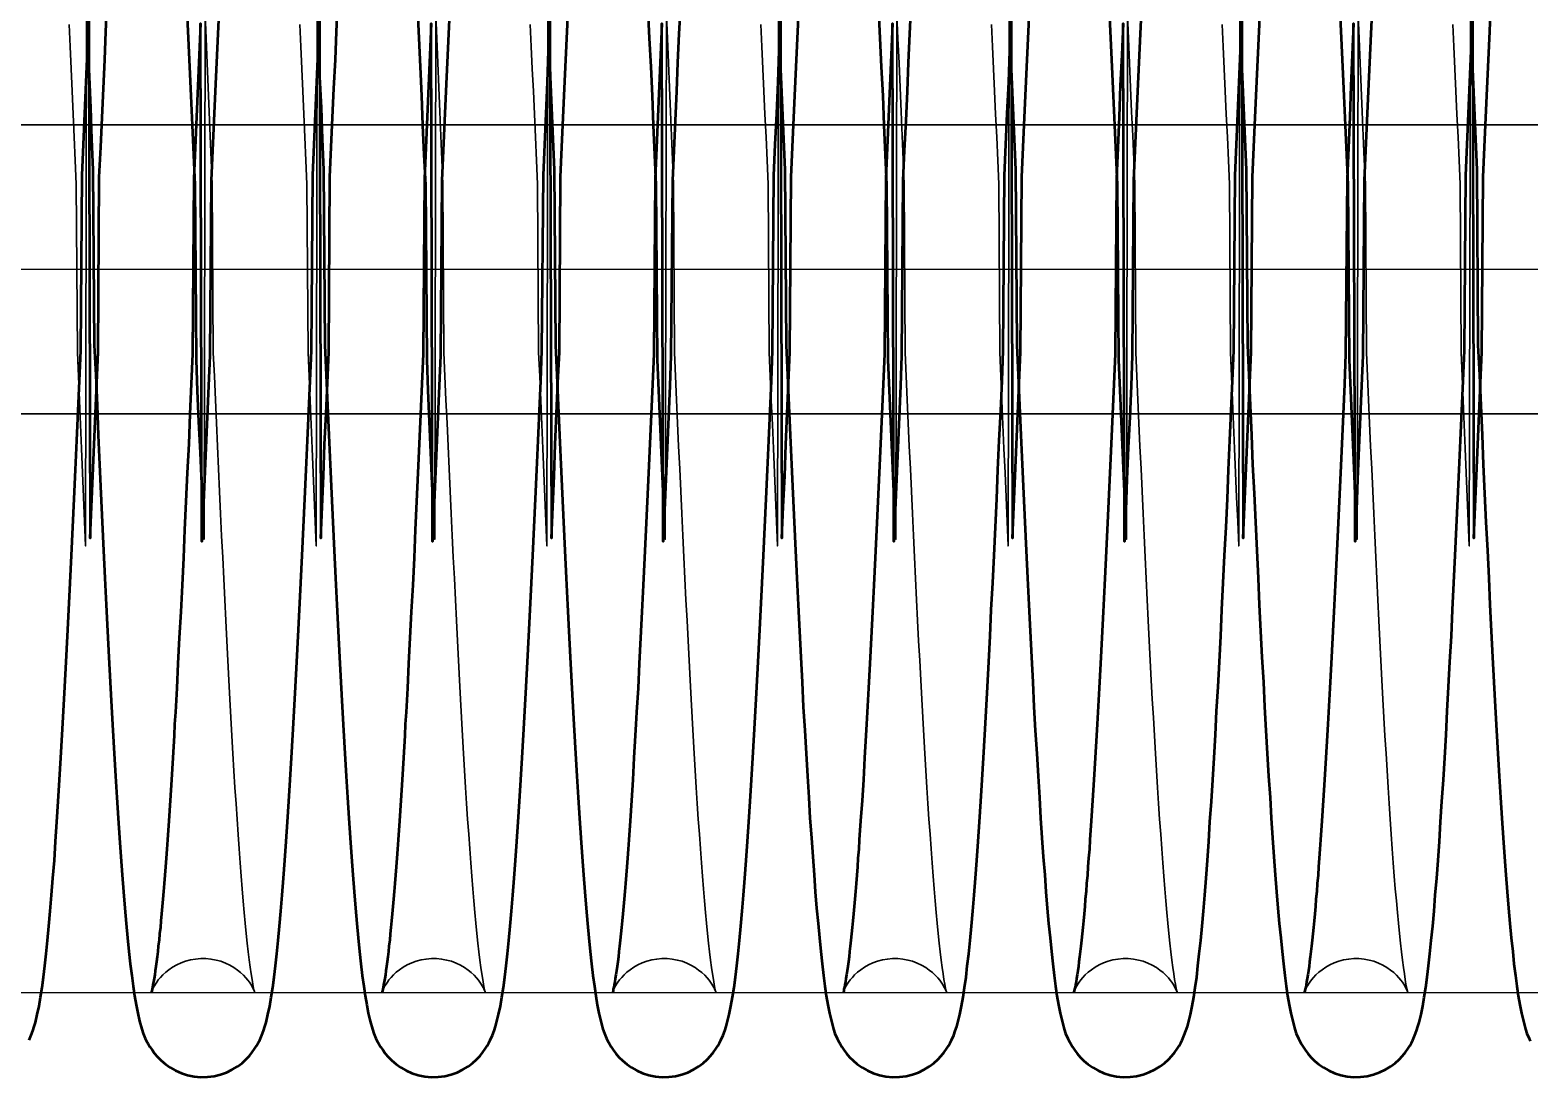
# Model space of a CAD drawing. Header units: millimetres. Extents: x 1448 to 104164, y -19509 to -89.
# Drawn here: x 56505.7 to 56609.3, y -3869 to -3796.6 of the extents above; entities that cross this region are included whole.
import ezdxf

# ---------------------------------------------------------------- set-up
doc = ezdxf.new("R2010")
doc.units = ezdxf.units.MM
doc.header["$LTSCALE"] = 60
doc.header["$MEASUREMENT"] = 0
doc.linetypes.add('CEN', pattern=[62, 60, -1, 0, -1])
doc.layers.get('0').update_dxf_attribs({"linetype": 'CONTINUOUS'})
doc.layers.add('cen', color=14, linetype='CONTINUOUS')
doc.layers.add('가려진 것(ISO)', color=7, linetype='CONTINUOUS', lineweight=35)
doc.layers.add('가시적인 것(ISO)', color=7, linetype='CONTINUOUS', lineweight=50)

# ---------------------------------------------------------------- blocks, each defined once
blk = doc.blocks.new('토션스프링 3')
at = {"layer": '가려진 것(ISO)', "flags": 128}
for points in [[(21462277.44, -50952889.18), (21462277.37, -50952890.7), (21462277.3, -50952892.23), (21462277.23, -50952893.79), (21462277.16, -50952895.37), (21462277.08, -50952896.96), (21462277.01, -50952898.58), (21462276.94, -50952900.21), (21462276.87, -50952911.85), (21462276.8, -50952913.5), (21462276.73, -50952915.16), (21462276.65, -50952916.83), (21462276.58, -50952918.5), (21462276.51, -50952920.18), (21462276.44, -50952921.86), (21462276.37, -50952923.54), (21462276.3, -50952925.23), (21462276.22, -50952888.93), (21462276.15, -50952890.62)], [(21462293.39, -50952889.18), (21462293.32, -50952890.7), (21462293.24, -50952892.23), (21462293.17, -50952893.79), (21462293.1, -50952895.37), (21462293.03, -50952896.96), (21462292.96, -50952898.58), (21462292.89, -50952900.21), (21462292.82, -50952911.85), (21462292.74, -50952913.5), (21462292.67, -50952915.16), (21462292.6, -50952916.83), (21462292.53, -50952918.5), (21462292.46, -50952920.18), (21462292.39, -50952921.86), (21462292.31, -50952923.54), (21462292.24, -50952925.23), (21462292.17, -50952888.93), (21462292.1, -50952890.62)], [(21462309.33, -50952889.18), (21462309.26, -50952890.7), (21462309.19, -50952892.23), (21462309.12, -50952893.79), (21462309.05, -50952895.37), (21462308.98, -50952896.96), (21462308.91, -50952898.58), (21462308.83, -50952900.21), (21462308.76, -50952911.85), (21462308.69, -50952913.5), (21462308.62, -50952915.16), (21462308.55, -50952916.83), (21462308.48, -50952918.5), (21462308.4, -50952920.18), (21462308.33, -50952921.86), (21462308.26, -50952923.54), (21462308.19, -50952925.23), (21462308.12, -50952888.93), (21462308.05, -50952890.62)], [(21462325.28, -50952889.18), (21462325.21, -50952890.7), (21462325.14, -50952892.23), (21462325.07, -50952893.79), (21462325, -50952895.37), (21462324.92, -50952896.96), (21462324.85, -50952898.58), (21462324.78, -50952900.21), (21462324.71, -50952911.85), (21462324.64, -50952913.5), (21462324.57, -50952915.16), (21462324.49, -50952916.83), (21462324.42, -50952918.5), (21462324.35, -50952920.18), (21462324.28, -50952921.86), (21462324.21, -50952923.54), (21462324.14, -50952925.23), (21462324.07, -50952888.93), (21462323.99, -50952890.62)], [(21462341.23, -50952889.18), (21462341.16, -50952890.7), (21462341.09, -50952892.23), (21462341.01, -50952893.79), (21462340.94, -50952895.37), (21462340.87, -50952896.96), (21462340.8, -50952898.58), (21462340.73, -50952900.21), (21462340.66, -50952911.85), (21462340.58, -50952913.5), (21462340.51, -50952915.16), (21462340.44, -50952916.83), (21462340.37, -50952918.5), (21462340.3, -50952920.18), (21462340.23, -50952921.86), (21462340.16, -50952923.54), (21462340.08, -50952925.23), (21462340.01, -50952888.93), (21462339.94, -50952890.62)], [(21462357.17, -50952889.18), (21462357.1, -50952890.7), (21462357.03, -50952892.23), (21462356.96, -50952893.79), (21462356.89, -50952895.37), (21462356.82, -50952896.96), (21462356.75, -50952898.58), (21462356.67, -50952900.21), (21462356.6, -50952911.85), (21462356.53, -50952913.5), (21462356.46, -50952915.16), (21462356.39, -50952916.83), (21462356.32, -50952918.5), (21462356.24, -50952920.18), (21462356.17, -50952921.86), (21462356.1, -50952923.54), (21462356.03, -50952925.23), (21462355.96, -50952888.93), (21462355.89, -50952890.62)], [(21462373.12, -50952889.18), (21462373.05, -50952890.7), (21462372.98, -50952892.23), (21462372.91, -50952893.79), (21462372.84, -50952895.37), (21462372.76, -50952896.96), (21462372.69, -50952898.58), (21462372.62, -50952900.21), (21462372.55, -50952911.85), (21462372.48, -50952913.5), (21462372.41, -50952915.16), (21462372.33, -50952916.83), (21462372.26, -50952918.5), (21462372.19, -50952920.18), (21462372.12, -50952921.86), (21462372.05, -50952923.54), (21462371.98, -50952925.23), (21462371.91, -50952888.93), (21462371.83, -50952890.62)], [(21462287.7, -50952956.08), (21462287.69, -50952956.06), (21462287.67, -50952956.01), (21462287.63, -50952955.9), (21462287.55, -50952955.74), (21462287.49, -50952955.64), (21462287.42, -50952955.52), (21462287.32, -50952955.38), (21462287.21, -50952955.23), (21462287.07, -50952955.06), (21462286.9, -50952954.89), (21462286.71, -50952954.71), (21462286.48, -50952954.53), (21462286.23, -50952954.36), (21462285.95, -50952954.2), (21462285.65, -50952954.06), (21462285.33, -50952953.94), (21462284.99, -50952953.85), (21462284.64, -50952953.79), (21462284.29, -50952953.76), (21462283.93, -50952953.76), (21462283.58, -50952953.79), (21462283.23, -50952953.86), (21462282.89, -50952953.95), (21462282.57, -50952954.07), (21462282.27, -50952954.21), (21462282, -50952954.37), (21462281.75, -50952954.55), (21462281.52, -50952954.73), (21462281.33, -50952954.91), (21462281.17, -50952955.08), (21462281.03, -50952955.25), (21462280.92, -50952955.4), (21462280.83, -50952955.53), (21462280.76, -50952955.65), (21462280.7, -50952955.75), (21462280.66, -50952955.84), (21462280.6, -50952955.97), (21462280.57, -50952956.04), (21462280.56, -50952956.08), (21462280.56, -50952956.08), (21462280.57, -50952956.04), (21462280.58, -50952955.99), (21462280.6, -50952955.9), (21462280.62, -50952955.8), (21462280.68, -50952955.54), (21462280.73, -50952955.21), (21462280.79, -50952954.82), (21462280.86, -50952954.37), (21462280.92, -50952953.86), (21462280.99, -50952953.3), (21462281.06, -50952952.69), (21462281.13, -50952952.03), (21462281.2, -50952951.32), (21462281.27, -50952950.57), (21462281.34, -50952949.77), (21462281.42, -50952948.93), (21462281.49, -50952948.05), (21462281.56, -50952947.13), (21462281.63, -50952946.17), (21462281.7, -50952945.16), (21462281.77, -50952944.12), (21462281.84, -50952943.03), (21462281.91, -50952941.92), (21462281.98, -50952940.76), (21462282.05, -50952939.57), (21462282.13, -50952938.35), (21462282.2, -50952937.1), (21462282.27, -50952935.82), (21462282.34, -50952934.51), (21462282.41, -50952933.16), (21462282.48, -50952931.78), (21462282.55, -50952930.38), (21462282.63, -50952928.95), (21462282.7, -50952927.49), (21462282.77, -50952926.01), (21462282.84, -50952924.51), (21462282.91, -50952922.99), (21462282.98, -50952921.45), (21462283.05, -50952919.89), (21462283.13, -50952918.32), (21462283.2, -50952916.73), (21462283.27, -50952915.12), (21462283.34, -50952913.49), (21462283.41, -50952911.85), (21462283.48, -50952900.2), (21462283.56, -50952898.54), (21462283.63, -50952896.87), (21462283.7, -50952895.2), (21462283.77, -50952893.52), (21462283.84, -50952891.84), (21462283.91, -50952890.15), (21462283.98, -50952888.47), (21462284.06, -50952924.78), (21462284.13, -50952923.09)], [(21462303.64, -50952956.08), (21462303.64, -50952956.06), (21462303.62, -50952956.01), (21462303.57, -50952955.9), (21462303.49, -50952955.74), (21462303.44, -50952955.64), (21462303.36, -50952955.52), (21462303.27, -50952955.38), (21462303.16, -50952955.23), (21462303.02, -50952955.06), (21462302.85, -50952954.89), (21462302.66, -50952954.71), (21462302.43, -50952954.53), (21462302.18, -50952954.36), (21462301.9, -50952954.2), (21462301.59, -50952954.06), (21462301.27, -50952953.94), (21462300.94, -50952953.85), (21462300.59, -50952953.79), (21462300.23, -50952953.76), (21462299.88, -50952953.76), (21462299.52, -50952953.79), (21462299.18, -50952953.86), (21462298.84, -50952953.95), (21462298.52, -50952954.07), (21462298.22, -50952954.21), (21462297.94, -50952954.37), (21462297.69, -50952954.55), (21462297.47, -50952954.73), (21462297.28, -50952954.91), (21462297.11, -50952955.08), (21462296.98, -50952955.25), (21462296.87, -50952955.4), (21462296.78, -50952955.53), (21462296.7, -50952955.65), (21462296.65, -50952955.75), (21462296.61, -50952955.84), (21462296.55, -50952955.97), (21462296.52, -50952956.04), (21462296.51, -50952956.08), (21462296.51, -50952956.08), (21462296.51, -50952956.04), (21462296.53, -50952955.99), (21462296.55, -50952955.9), (21462296.57, -50952955.8), (21462296.62, -50952955.54), (21462296.68, -50952955.21), (21462296.74, -50952954.82), (21462296.8, -50952954.37), (21462296.87, -50952953.86), (21462296.94, -50952953.3), (21462297.01, -50952952.69), (21462297.08, -50952952.03), (21462297.15, -50952951.32), (21462297.22, -50952950.57), (21462297.29, -50952949.77), (21462297.36, -50952948.93), (21462297.43, -50952948.05), (21462297.5, -50952947.13), (21462297.57, -50952946.17), (21462297.64, -50952945.16), (21462297.72, -50952944.12), (21462297.79, -50952943.03), (21462297.86, -50952941.92), (21462297.93, -50952940.76), (21462298, -50952939.57), (21462298.07, -50952938.35), (21462298.14, -50952937.1), (21462298.22, -50952935.82), (21462298.29, -50952934.51), (21462298.36, -50952933.16), (21462298.43, -50952931.78), (21462298.5, -50952930.38), (21462298.57, -50952928.95), (21462298.64, -50952927.49), (21462298.72, -50952926.01), (21462298.79, -50952924.51), (21462298.86, -50952922.99), (21462298.93, -50952921.45), (21462299, -50952919.89), (21462299.07, -50952918.32), (21462299.14, -50952916.73), (21462299.22, -50952915.12), (21462299.29, -50952913.49), (21462299.36, -50952911.85), (21462299.43, -50952900.2), (21462299.5, -50952898.54), (21462299.57, -50952896.87), (21462299.65, -50952895.2), (21462299.72, -50952893.52), (21462299.79, -50952891.84), (21462299.86, -50952890.15), (21462299.93, -50952888.47), (21462300, -50952924.78), (21462300.07, -50952923.09)], [(21462319.59, -50952956.08), (21462319.58, -50952956.06), (21462319.56, -50952956.01), (21462319.52, -50952955.9), (21462319.44, -50952955.74), (21462319.38, -50952955.64), (21462319.31, -50952955.52), (21462319.22, -50952955.38), (21462319.1, -50952955.23), (21462318.96, -50952955.06), (21462318.8, -50952954.89), (21462318.6, -50952954.71), (21462318.38, -50952954.53), (21462318.12, -50952954.36), (21462317.84, -50952954.2), (21462317.54, -50952954.06), (21462317.22, -50952953.94), (21462316.88, -50952953.85), (21462316.54, -50952953.79), (21462316.18, -50952953.76), (21462315.82, -50952953.76), (21462315.47, -50952953.79), (21462315.12, -50952953.86), (21462314.79, -50952953.95), (21462314.47, -50952954.07), (21462314.17, -50952954.21), (21462313.89, -50952954.37), (21462313.64, -50952954.55), (21462313.42, -50952954.73), (21462313.23, -50952954.91), (21462313.06, -50952955.08), (21462312.92, -50952955.25), (21462312.81, -50952955.4), (21462312.72, -50952955.53), (21462312.65, -50952955.65), (21462312.6, -50952955.75), (21462312.55, -50952955.84), (21462312.49, -50952955.97), (21462312.46, -50952956.04), (21462312.45, -50952956.08), (21462312.45, -50952956.08), (21462312.46, -50952956.04), (21462312.48, -50952955.99), (21462312.49, -50952955.9), (21462312.52, -50952955.8), (21462312.57, -50952955.54), (21462312.63, -50952955.21), (21462312.69, -50952954.82), (21462312.75, -50952954.37), (21462312.82, -50952953.86), (21462312.88, -50952953.3), (21462312.95, -50952952.69), (21462313.02, -50952952.03), (21462313.1, -50952951.32), (21462313.17, -50952950.57), (21462313.24, -50952949.77), (21462313.31, -50952948.93), (21462313.38, -50952948.05), (21462313.45, -50952947.13), (21462313.52, -50952946.17), (21462313.59, -50952945.16), (21462313.66, -50952944.12), (21462313.73, -50952943.03), (21462313.81, -50952941.92), (21462313.88, -50952940.76), (21462313.95, -50952939.57), (21462314.02, -50952938.35), (21462314.09, -50952937.1), (21462314.16, -50952935.82), (21462314.23, -50952934.51), (21462314.3, -50952933.16), (21462314.38, -50952931.78), (21462314.45, -50952930.38), (21462314.52, -50952928.95), (21462314.59, -50952927.49), (21462314.66, -50952926.01), (21462314.73, -50952924.51), (21462314.81, -50952922.99), (21462314.88, -50952921.45), (21462314.95, -50952919.89), (21462315.02, -50952918.32), (21462315.09, -50952916.73), (21462315.16, -50952915.12), (21462315.23, -50952913.49), (21462315.31, -50952911.85), (21462315.38, -50952900.2), (21462315.45, -50952898.54), (21462315.52, -50952896.87), (21462315.59, -50952895.2), (21462315.66, -50952893.52), (21462315.73, -50952891.84), (21462315.81, -50952890.15), (21462315.88, -50952888.47), (21462315.95, -50952924.78), (21462316.02, -50952923.09)], [(21462335.54, -50952956.08), (21462335.53, -50952956.06), (21462335.51, -50952956.01), (21462335.47, -50952955.9), (21462335.39, -50952955.74), (21462335.33, -50952955.64), (21462335.26, -50952955.52), (21462335.17, -50952955.38), (21462335.05, -50952955.23), (21462334.91, -50952955.06), (21462334.74, -50952954.89), (21462334.55, -50952954.71), (21462334.32, -50952954.53), (21462334.07, -50952954.36), (21462333.79, -50952954.2), (21462333.49, -50952954.06), (21462333.17, -50952953.94), (21462332.83, -50952953.85), (21462332.48, -50952953.79), (21462332.13, -50952953.76), (21462331.77, -50952953.76), (21462331.42, -50952953.79), (21462331.07, -50952953.86), (21462330.73, -50952953.95), (21462330.41, -50952954.07), (21462330.12, -50952954.21), (21462329.84, -50952954.37), (21462329.59, -50952954.55), (21462329.36, -50952954.73), (21462329.17, -50952954.91), (21462329.01, -50952955.08), (21462328.87, -50952955.25), (21462328.76, -50952955.4), (21462328.67, -50952955.53), (21462328.6, -50952955.65), (21462328.54, -50952955.75), (21462328.5, -50952955.84), (21462328.44, -50952955.97), (21462328.41, -50952956.04), (21462328.4, -50952956.08), (21462328.4, -50952956.08), (21462328.41, -50952956.04), (21462328.42, -50952955.99), (21462328.44, -50952955.9), (21462328.47, -50952955.8), (21462328.52, -50952955.54), (21462328.57, -50952955.21), (21462328.63, -50952954.82), (21462328.7, -50952954.37), (21462328.76, -50952953.86), (21462328.83, -50952953.3), (21462328.9, -50952952.69), (21462328.97, -50952952.03), (21462329.04, -50952951.32), (21462329.11, -50952950.57), (21462329.18, -50952949.77), (21462329.26, -50952948.93), (21462329.33, -50952948.05), (21462329.4, -50952947.13), (21462329.47, -50952946.17), (21462329.54, -50952945.16), (21462329.61, -50952944.12), (21462329.68, -50952943.04), (21462329.75, -50952941.92), (21462329.82, -50952940.76), (21462329.9, -50952939.57), (21462329.97, -50952938.35), (21462330.04, -50952937.1), (21462330.11, -50952935.82), (21462330.18, -50952934.51), (21462330.25, -50952933.16), (21462330.32, -50952931.78), (21462330.39, -50952930.38), (21462330.47, -50952928.95), (21462330.54, -50952927.49), (21462330.61, -50952926.01), (21462330.68, -50952924.51), (21462330.75, -50952922.99), (21462330.82, -50952921.45), (21462330.9, -50952919.89), (21462330.97, -50952918.32), (21462331.04, -50952916.73), (21462331.11, -50952915.12), (21462331.18, -50952913.49), (21462331.25, -50952911.85), (21462331.32, -50952900.2), (21462331.4, -50952898.54), (21462331.47, -50952896.87), (21462331.54, -50952895.2), (21462331.61, -50952893.52), (21462331.68, -50952891.83), (21462331.75, -50952890.15), (21462331.82, -50952888.47), (21462331.9, -50952924.78), (21462331.97, -50952923.09)], [(21462351.48, -50952956.08), (21462351.48, -50952956.06), (21462351.46, -50952956.01), (21462351.41, -50952955.9), (21462351.33, -50952955.74), (21462351.28, -50952955.64), (21462351.2, -50952955.52), (21462351.11, -50952955.38), (21462351, -50952955.23), (21462350.86, -50952955.06), (21462350.69, -50952954.89), (21462350.5, -50952954.71), (21462350.27, -50952954.53), (21462350.02, -50952954.36), (21462349.74, -50952954.2), (21462349.43, -50952954.06), (21462349.11, -50952953.94), (21462348.78, -50952953.85), (21462348.43, -50952953.79), (21462348.07, -50952953.76), (21462347.72, -50952953.76), (21462347.36, -50952953.79), (21462347.02, -50952953.86), (21462346.68, -50952953.95), (21462346.36, -50952954.07), (21462346.06, -50952954.21), (21462345.78, -50952954.37), (21462345.53, -50952954.55), (21462345.31, -50952954.73), (21462345.12, -50952954.91), (21462344.95, -50952955.08), (21462344.82, -50952955.25), (21462344.71, -50952955.4), (21462344.62, -50952955.53), (21462344.55, -50952955.65), (21462344.49, -50952955.75), (21462344.45, -50952955.84), (21462344.39, -50952955.97), (21462344.36, -50952956.04), (21462344.35, -50952956.08), (21462344.35, -50952956.08), (21462344.35, -50952956.04), (21462344.37, -50952955.99), (21462344.39, -50952955.9), (21462344.41, -50952955.8), (21462344.46, -50952955.54), (21462344.52, -50952955.21), (21462344.58, -50952954.82), (21462344.65, -50952954.37), (21462344.71, -50952953.86), (21462344.78, -50952953.3), (21462344.85, -50952952.69), (21462344.92, -50952952.03), (21462344.99, -50952951.32), (21462345.06, -50952950.57), (21462345.13, -50952949.77), (21462345.2, -50952948.93), (21462345.27, -50952948.05), (21462345.34, -50952947.13), (21462345.41, -50952946.17), (21462345.49, -50952945.16), (21462345.56, -50952944.12), (21462345.63, -50952943.04), (21462345.7, -50952941.92), (21462345.77, -50952940.76), (21462345.84, -50952939.57), (21462345.91, -50952938.35), (21462345.98, -50952937.1), (21462346.06, -50952935.82), (21462346.13, -50952934.51), (21462346.2, -50952933.16), (21462346.27, -50952931.79), (21462346.34, -50952930.38), (21462346.41, -50952928.95), (21462346.48, -50952927.49), (21462346.56, -50952926.01), (21462346.63, -50952924.51), (21462346.7, -50952922.99), (21462346.77, -50952921.45), (21462346.84, -50952919.89), (21462346.91, -50952918.32), (21462346.98, -50952916.73), (21462347.06, -50952915.12), (21462347.13, -50952913.49), (21462347.2, -50952911.85), (21462347.27, -50952900.2), (21462347.34, -50952898.54), (21462347.41, -50952896.87), (21462347.49, -50952895.2), (21462347.56, -50952893.52), (21462347.63, -50952891.83), (21462347.7, -50952890.15), (21462347.77, -50952888.47), (21462347.84, -50952924.78), (21462347.91, -50952923.09)], [(21462367.43, -50952956.08), (21462367.42, -50952956.06), (21462367.4, -50952956.01), (21462367.36, -50952955.9), (21462367.28, -50952955.74), (21462367.22, -50952955.64), (21462367.15, -50952955.52), (21462367.06, -50952955.38), (21462366.95, -50952955.23), (21462366.81, -50952955.06), (21462366.64, -50952954.89), (21462366.44, -50952954.71), (21462366.22, -50952954.53), (21462365.96, -50952954.36), (21462365.68, -50952954.2), (21462365.38, -50952954.06), (21462365.06, -50952953.94), (21462364.72, -50952953.85), (21462364.37, -50952953.79), (21462364.02, -50952953.76), (21462363.66, -50952953.76), (21462363.31, -50952953.79), (21462362.96, -50952953.86), (21462362.63, -50952953.95), (21462362.31, -50952954.07), (21462362.01, -50952954.21), (21462361.73, -50952954.37), (21462361.48, -50952954.55), (21462361.26, -50952954.73), (21462361.06, -50952954.91), (21462360.9, -50952955.08), (21462360.76, -50952955.25), (21462360.65, -50952955.4), (21462360.56, -50952955.53), (21462360.49, -50952955.65), (21462360.43, -50952955.75), (21462360.39, -50952955.84), (21462360.33, -50952955.97), (21462360.3, -50952956.04), (21462360.29, -50952956.08), (21462360.29, -50952956.07), (21462360.3, -50952956.04), (21462360.32, -50952955.98), (21462360.34, -50952955.9), (21462360.36, -50952955.8), (21462360.41, -50952955.54), (21462360.47, -50952955.21), (21462360.53, -50952954.81), (21462360.6, -50952954.36), (21462360.66, -50952953.85), (21462360.73, -50952953.3), (21462360.8, -50952952.69), (21462360.87, -50952952.03), (21462360.94, -50952951.32), (21462361.01, -50952950.57), (21462361.08, -50952949.78), (21462361.15, -50952948.93), (21462361.22, -50952948.05), (21462361.29, -50952947.13), (21462361.36, -50952946.17), (21462361.43, -50952945.17), (21462361.5, -50952944.13), (21462361.57, -50952943.05), (21462361.65, -50952941.93), (21462361.72, -50952940.77), (21462361.79, -50952939.58), (21462361.86, -50952938.36), (21462361.93, -50952937.1), (21462362, -50952935.82), (21462362.07, -50952934.5), (21462362.15, -50952933.16), (21462362.22, -50952931.79), (21462362.29, -50952930.39), (21462362.36, -50952928.96), (21462362.43, -50952927.51), (21462362.5, -50952926.03), (21462362.57, -50952924.52), (21462362.65, -50952923), (21462362.72, -50952921.46), (21462362.79, -50952919.89), (21462362.86, -50952918.32), (21462362.93, -50952916.72), (21462363, -50952915.12), (21462363.07, -50952913.5), (21462363.15, -50952911.87), (21462363.22, -50952900.22), (21462363.29, -50952898.56), (21462363.36, -50952896.89), (21462363.43, -50952895.21), (21462363.5, -50952893.53), (21462363.58, -50952891.84), (21462363.65, -50952890.15), (21462363.72, -50952888.46), (21462363.79, -50952924.77), (21462363.86, -50952923.09)]]:
    blk.add_lwpolyline(points, dxfattribs=at)
at = {"layer": '가시적인 것(ISO)', "flags": 128}
for points in [[(21462283.01, -50952887.87), (21462283.1, -50952889.81), (21462283.2, -50952891.79), (21462283.29, -50952893.79), (21462283.38, -50952895.83), (21462283.47, -50952897.88), (21462283.56, -50952899.96), (21462283.65, -50952912.05), (21462283.75, -50952914.16), (21462283.84, -50952916.29), (21462283.93, -50952918.44), (21462284.02, -50952920.6), (21462284.11, -50952922.76), (21462284.2, -50952924.93), (21462284.3, -50952889.1), (21462284.39, -50952891.26), (21462284.48, -50952893.41), (21462284.57, -50952895.55), (21462284.66, -50952897.69), (21462284.75, -50952899.82), (21462284.85, -50952911.94), (21462284.94, -50952914.04), (21462285.03, -50952916.11), (21462285.12, -50952918.16), (21462285.21, -50952920.18), (21462285.3, -50952922.16), (21462285.39, -50952924.12), (21462285.49, -50952926.04), (21462285.58, -50952927.93), (21462285.67, -50952929.78), (21462285.76, -50952931.59), (21462285.85, -50952933.35), (21462285.94, -50952935.07), (21462286.04, -50952936.73), (21462286.08, -50952937.54), (21462286.13, -50952938.34), (21462286.22, -50952939.89), (21462286.31, -50952941.39), (21462286.4, -50952942.84), (21462286.49, -50952944.23), (21462286.58, -50952945.55), (21462286.63, -50952946.19), (21462286.67, -50952946.81), (21462286.72, -50952947.42), (21462286.76, -50952948), (21462286.81, -50952948.57), (21462286.85, -50952949.12), (21462286.9, -50952949.66), (21462286.94, -50952950.17), (21462286.99, -50952950.67), (21462287.03, -50952951.15), (21462287.08, -50952951.62), (21462287.12, -50952952.06), (21462287.17, -50952952.49), (21462287.21, -50952952.89), (21462287.26, -50952953.27), (21462287.3, -50952953.64), (21462287.34, -50952953.98), (21462287.38, -50952954.3), (21462287.42, -50952954.6), (21462287.47, -50952954.88), (21462287.51, -50952955.13), (21462287.55, -50952955.36), (21462287.58, -50952955.56), (21462287.61, -50952955.73), (21462287.64, -50952955.88), (21462287.67, -50952955.98), (21462287.69, -50952956.05), (21462287.7, -50952956.08)], [(21462284.13, -50952923.09), (21462284.22, -50952920.93), (21462284.31, -50952918.77), (21462284.4, -50952916.62), (21462284.49, -50952914.48), (21462284.59, -50952912.36), (21462284.68, -50952900.26), (21462284.77, -50952898.19), (21462284.86, -50952896.13), (21462284.95, -50952894.1), (21462285.04, -50952892.09), (21462285.13, -50952890.11), (21462285.23, -50952888.16)], [(21462298.96, -50952887.87), (21462299.05, -50952889.81), (21462299.14, -50952891.79), (21462299.24, -50952893.79), (21462299.33, -50952895.83), (21462299.42, -50952897.88), (21462299.51, -50952899.96), (21462299.6, -50952912.05), (21462299.69, -50952914.16), (21462299.78, -50952916.29), (21462299.88, -50952918.44), (21462299.97, -50952920.6), (21462300.06, -50952922.76), (21462300.15, -50952924.93), (21462300.24, -50952889.1), (21462300.33, -50952891.26), (21462300.43, -50952893.41), (21462300.52, -50952895.55), (21462300.61, -50952897.69), (21462300.7, -50952899.82), (21462300.79, -50952911.94), (21462300.88, -50952914.04), (21462300.98, -50952916.11), (21462301.07, -50952918.16), (21462301.16, -50952920.18), (21462301.25, -50952922.16), (21462301.34, -50952924.12), (21462301.43, -50952926.04), (21462301.52, -50952927.93), (21462301.62, -50952929.78), (21462301.71, -50952931.59), (21462301.8, -50952933.35), (21462301.89, -50952935.07), (21462301.98, -50952936.73), (21462302.03, -50952937.54), (21462302.07, -50952938.34), (21462302.16, -50952939.89), (21462302.26, -50952941.39), (21462302.35, -50952942.84), (21462302.44, -50952944.23), (21462302.53, -50952945.55), (21462302.57, -50952946.19), (21462302.62, -50952946.81), (21462302.67, -50952947.42), (21462302.71, -50952948), (21462302.76, -50952948.57), (21462302.8, -50952949.12), (21462302.85, -50952949.66), (21462302.89, -50952950.17), (21462302.94, -50952950.67), (21462302.98, -50952951.15), (21462303.03, -50952951.62), (21462303.07, -50952952.06), (21462303.11, -50952952.49), (21462303.16, -50952952.89), (21462303.2, -50952953.27), (21462303.25, -50952953.64), (21462303.29, -50952953.98), (21462303.33, -50952954.3), (21462303.37, -50952954.6), (21462303.41, -50952954.88), (21462303.45, -50952955.13), (21462303.49, -50952955.36), (21462303.53, -50952955.56), (21462303.56, -50952955.73), (21462303.59, -50952955.88), (21462303.62, -50952955.98), (21462303.64, -50952956.05), (21462303.64, -50952956.08)], [(21462300.07, -50952923.09), (21462300.17, -50952920.93), (21462300.26, -50952918.77), (21462300.35, -50952916.62), (21462300.44, -50952914.48), (21462300.53, -50952912.36), (21462300.62, -50952900.26), (21462300.71, -50952898.19), (21462300.81, -50952896.13), (21462300.9, -50952894.1), (21462300.99, -50952892.09), (21462301.08, -50952890.11), (21462301.17, -50952888.16)], [(21462314.91, -50952887.87), (21462315, -50952889.81), (21462315.09, -50952891.79), (21462315.18, -50952893.79), (21462315.27, -50952895.83), (21462315.37, -50952897.88), (21462315.46, -50952899.96), (21462315.55, -50952912.05), (21462315.64, -50952914.16), (21462315.73, -50952916.29), (21462315.82, -50952918.44), (21462315.91, -50952920.6), (21462316.01, -50952922.76), (21462316.1, -50952924.93), (21462316.19, -50952889.1), (21462316.28, -50952891.26), (21462316.37, -50952893.41), (21462316.46, -50952895.55), (21462316.56, -50952897.69), (21462316.65, -50952899.82), (21462316.74, -50952911.94), (21462316.83, -50952914.04), (21462316.92, -50952916.11), (21462317.01, -50952918.16), (21462317.11, -50952920.18), (21462317.2, -50952922.16), (21462317.29, -50952924.12), (21462317.38, -50952926.04), (21462317.47, -50952927.93), (21462317.56, -50952929.78), (21462317.65, -50952931.59), (21462317.75, -50952933.35), (21462317.84, -50952935.07), (21462317.93, -50952936.73), (21462317.97, -50952937.54), (21462318.02, -50952938.34), (21462318.11, -50952939.89), (21462318.2, -50952941.39), (21462318.29, -50952942.84), (21462318.39, -50952944.23), (21462318.48, -50952945.55), (21462318.52, -50952946.19), (21462318.57, -50952946.81), (21462318.61, -50952947.42), (21462318.66, -50952948), (21462318.7, -50952948.57), (21462318.75, -50952949.12), (21462318.79, -50952949.66), (21462318.84, -50952950.17), (21462318.88, -50952950.67), (21462318.93, -50952951.15), (21462318.97, -50952951.62), (21462319.02, -50952952.06), (21462319.06, -50952952.49), (21462319.11, -50952952.89), (21462319.15, -50952953.27), (21462319.19, -50952953.64), (21462319.23, -50952953.98), (21462319.28, -50952954.3), (21462319.32, -50952954.6), (21462319.36, -50952954.88), (21462319.4, -50952955.13), (21462319.44, -50952955.36), (21462319.48, -50952955.56), (21462319.51, -50952955.73), (21462319.54, -50952955.88), (21462319.56, -50952955.98), (21462319.58, -50952956.05), (21462319.59, -50952956.08)], [(21462316.02, -50952923.09), (21462316.11, -50952920.93), (21462316.2, -50952918.77), (21462316.3, -50952916.62), (21462316.39, -50952914.48), (21462316.48, -50952912.36), (21462316.57, -50952900.26), (21462316.66, -50952898.19), (21462316.75, -50952896.13), (21462316.84, -50952894.1), (21462316.94, -50952892.09), (21462317.03, -50952890.11), (21462317.12, -50952888.16)], [(21462330.85, -50952887.87), (21462330.95, -50952889.81), (21462331.04, -50952891.79), (21462331.13, -50952893.79), (21462331.22, -50952895.83), (21462331.31, -50952897.88), (21462331.4, -50952899.96), (21462331.5, -50952912.05), (21462331.59, -50952914.16), (21462331.68, -50952916.29), (21462331.77, -50952918.44), (21462331.86, -50952920.6), (21462331.95, -50952922.76), (21462332.05, -50952924.93), (21462332.14, -50952889.1), (21462332.23, -50952891.26), (21462332.32, -50952893.41), (21462332.41, -50952895.55), (21462332.5, -50952897.69), (21462332.59, -50952899.82), (21462332.69, -50952911.94), (21462332.78, -50952914.04), (21462332.87, -50952916.11), (21462332.96, -50952918.16), (21462333.05, -50952920.18), (21462333.14, -50952922.16), (21462333.23, -50952924.12), (21462333.33, -50952926.04), (21462333.42, -50952927.93), (21462333.51, -50952929.78), (21462333.6, -50952931.59), (21462333.69, -50952933.35), (21462333.78, -50952935.07), (21462333.88, -50952936.73), (21462333.92, -50952937.54), (21462333.97, -50952938.34), (21462334.06, -50952939.89), (21462334.15, -50952941.39), (21462334.24, -50952942.84), (21462334.33, -50952944.23), (21462334.42, -50952945.55), (21462334.47, -50952946.19), (21462334.51, -50952946.81), (21462334.56, -50952947.42), (21462334.6, -50952948), (21462334.65, -50952948.57), (21462334.69, -50952949.12), (21462334.74, -50952949.66), (21462334.78, -50952950.17), (21462334.83, -50952950.67), (21462334.87, -50952951.15), (21462334.92, -50952951.62), (21462334.96, -50952952.06), (21462335.01, -50952952.49), (21462335.05, -50952952.89), (21462335.1, -50952953.27), (21462335.14, -50952953.64), (21462335.18, -50952953.98), (21462335.22, -50952954.3), (21462335.27, -50952954.6), (21462335.31, -50952954.88), (21462335.35, -50952955.13), (21462335.39, -50952955.36), (21462335.42, -50952955.56), (21462335.46, -50952955.73), (21462335.49, -50952955.88), (21462335.51, -50952955.98), (21462335.53, -50952956.05), (21462335.54, -50952956.08)], [(21462331.97, -50952923.09), (21462332.06, -50952920.93), (21462332.15, -50952918.77), (21462332.24, -50952916.62), (21462332.33, -50952914.48), (21462332.43, -50952912.36), (21462332.52, -50952900.26), (21462332.61, -50952898.19), (21462332.7, -50952896.13), (21462332.79, -50952894.1), (21462332.88, -50952892.09), (21462332.98, -50952890.11), (21462333.07, -50952888.16)], [(21462346.8, -50952887.87), (21462346.89, -50952889.81), (21462346.98, -50952891.79), (21462347.08, -50952893.79), (21462347.17, -50952895.83), (21462347.26, -50952897.88), (21462347.35, -50952899.96), (21462347.44, -50952912.05), (21462347.53, -50952914.16), (21462347.62, -50952916.29), (21462347.72, -50952918.44), (21462347.81, -50952920.6), (21462347.9, -50952922.76), (21462347.99, -50952924.93), (21462348.08, -50952889.1), (21462348.17, -50952891.26), (21462348.27, -50952893.41), (21462348.36, -50952895.55), (21462348.45, -50952897.69), (21462348.54, -50952899.82), (21462348.63, -50952911.94), (21462348.72, -50952914.03), (21462348.82, -50952916.11), (21462348.91, -50952918.16), (21462349, -50952920.18), (21462349.09, -50952922.16), (21462349.18, -50952924.12), (21462349.27, -50952926.04), (21462349.36, -50952927.93), (21462349.46, -50952929.78), (21462349.55, -50952931.59), (21462349.64, -50952933.35), (21462349.73, -50952935.07), (21462349.82, -50952936.73), (21462349.87, -50952937.54), (21462349.91, -50952938.34), (21462350, -50952939.89), (21462350.1, -50952941.39), (21462350.19, -50952942.84), (21462350.28, -50952944.23), (21462350.37, -50952945.55), (21462350.42, -50952946.19), (21462350.46, -50952946.81), (21462350.51, -50952947.42), (21462350.55, -50952948), (21462350.6, -50952948.57), (21462350.64, -50952949.12), (21462350.69, -50952949.66), (21462350.73, -50952950.17), (21462350.78, -50952950.67), (21462350.82, -50952951.15), (21462350.87, -50952951.62), (21462350.91, -50952952.06), (21462350.95, -50952952.49), (21462351, -50952952.89), (21462351.04, -50952953.27), (21462351.09, -50952953.64), (21462351.13, -50952953.98), (21462351.17, -50952954.3), (21462351.21, -50952954.6), (21462351.25, -50952954.88), (21462351.29, -50952955.13), (21462351.33, -50952955.36), (21462351.37, -50952955.56), (21462351.4, -50952955.73), (21462351.43, -50952955.88), (21462351.46, -50952955.98), (21462351.48, -50952956.05), (21462351.48, -50952956.08)], [(21462347.91, -50952923.09), (21462348.01, -50952920.93), (21462348.1, -50952918.77), (21462348.19, -50952916.62), (21462348.28, -50952914.48), (21462348.37, -50952912.36), (21462348.46, -50952900.26), (21462348.56, -50952898.18), (21462348.65, -50952896.13), (21462348.74, -50952894.1), (21462348.83, -50952892.09), (21462348.92, -50952890.11), (21462349.01, -50952888.16)], [(21462362.75, -50952887.87), (21462362.84, -50952889.81), (21462362.93, -50952891.79), (21462363.02, -50952893.79), (21462363.11, -50952895.83), (21462363.21, -50952897.88), (21462363.3, -50952899.96), (21462363.39, -50952912.05), (21462363.48, -50952914.16), (21462363.57, -50952916.29), (21462363.66, -50952918.44), (21462363.76, -50952920.6), (21462363.85, -50952922.76), (21462363.94, -50952924.93), (21462364.03, -50952889.1), (21462364.12, -50952891.26), (21462364.21, -50952893.41), (21462364.3, -50952895.55), (21462364.4, -50952897.69), (21462364.49, -50952899.82), (21462364.58, -50952911.94), (21462364.67, -50952914.03), (21462364.76, -50952916.11), (21462364.85, -50952918.16), (21462364.95, -50952920.18), (21462365.04, -50952922.16), (21462365.13, -50952924.12), (21462365.22, -50952926.04), (21462365.31, -50952927.93), (21462365.4, -50952929.78), (21462365.5, -50952931.59), (21462365.59, -50952933.35), (21462365.68, -50952935.07), (21462365.77, -50952936.73), (21462365.82, -50952937.54), (21462365.86, -50952938.34), (21462365.95, -50952939.89), (21462366.04, -50952941.39), (21462366.13, -50952942.84), (21462366.23, -50952944.23), (21462366.32, -50952945.55), (21462366.36, -50952946.19), (21462366.41, -50952946.81), (21462366.45, -50952947.42), (21462366.5, -50952948), (21462366.54, -50952948.57), (21462366.59, -50952949.12), (21462366.63, -50952949.66), (21462366.68, -50952950.17), (21462366.72, -50952950.67), (21462366.77, -50952951.15), (21462366.81, -50952951.62), (21462366.86, -50952952.06), (21462366.9, -50952952.49), (21462366.95, -50952952.89), (21462366.99, -50952953.27), (21462367.03, -50952953.64), (21462367.08, -50952953.98), (21462367.12, -50952954.3), (21462367.16, -50952954.6), (21462367.2, -50952954.88), (21462367.24, -50952955.13), (21462367.28, -50952955.36), (21462367.32, -50952955.56), (21462367.35, -50952955.73), (21462367.38, -50952955.88), (21462367.4, -50952955.98), (21462367.42, -50952956.05), (21462367.43, -50952956.08)], [(21462363.86, -50952923.09), (21462363.95, -50952920.94), (21462364.04, -50952918.78), (21462364.14, -50952916.63), (21462364.23, -50952914.5), (21462364.32, -50952912.37), (21462364.41, -50952900.27), (21462364.5, -50952898.18), (21462364.59, -50952896.13), (21462364.69, -50952894.1), (21462364.78, -50952892.1), (21462364.87, -50952890.12), (21462364.96, -50952888.18)], [(21462276.15, -50952890.62), (21462276.06, -50952892.78), (21462275.97, -50952894.94), (21462275.88, -50952897.09), (21462275.79, -50952899.22), (21462275.7, -50952911.34), (21462275.6, -50952913.43), (21462275.51, -50952915.51), (21462275.42, -50952917.57), (21462275.33, -50952919.6), (21462275.24, -50952921.61), (21462275.15, -50952923.59), (21462275.05, -50952925.54), (21462274.96, -50952927.45), (21462274.87, -50952929.31), (21462274.78, -50952931.13), (21462274.69, -50952932.91), (21462274.6, -50952934.65), (21462274.5, -50952936.35), (21462274.41, -50952938), (21462274.32, -50952939.59), (21462274.23, -50952941.14), (21462274.14, -50952942.62), (21462274.05, -50952944.05), (21462273.95, -50952945.42), (21462273.86, -50952946.72), (21462273.77, -50952947.97), (21462273.68, -50952949.15), (21462273.58, -50952950.28), (21462273.49, -50952951.34), (21462273.4, -50952952.33), (21462273.3, -50952953.26), (21462273.21, -50952954.13), (21462273.11, -50952954.93), (21462273.01, -50952955.66), (21462272.92, -50952956.33), (21462272.81, -50952956.95), (21462272.69, -50952957.54), (21462272.56, -50952958.09), (21462272.42, -50952958.65), (21462272.32, -50952958.95), (21462272.17, -50952959.28), (21462272.08, -50952959.46)], [(21462292.1, -50952890.62), (21462292.01, -50952892.78), (21462291.92, -50952894.94), (21462291.82, -50952897.09), (21462291.73, -50952899.22), (21462291.64, -50952911.34), (21462291.55, -50952913.43), (21462291.46, -50952915.51), (21462291.37, -50952917.57), (21462291.28, -50952919.6), (21462291.18, -50952921.61), (21462291.09, -50952923.59), (21462291, -50952925.54), (21462290.91, -50952927.45), (21462290.82, -50952929.31), (21462290.73, -50952931.13), (21462290.64, -50952932.91), (21462290.54, -50952934.65), (21462290.45, -50952936.35), (21462290.36, -50952938), (21462290.27, -50952939.59), (21462290.18, -50952941.14), (21462290.08, -50952942.62), (21462289.99, -50952944.05), (21462289.9, -50952945.42), (21462289.81, -50952946.72), (21462289.72, -50952947.97), (21462289.62, -50952949.15), (21462289.53, -50952950.28), (21462289.44, -50952951.34), (21462289.34, -50952952.33), (21462289.25, -50952953.26), (21462289.15, -50952954.13), (21462289.06, -50952954.93), (21462288.96, -50952955.66), (21462288.86, -50952956.33), (21462288.76, -50952956.95), (21462288.64, -50952957.54), (21462288.51, -50952958.09), (21462288.37, -50952958.65), (21462288.26, -50952958.95), (21462288.12, -50952959.28), (21462288.02, -50952959.46), (21462287.92, -50952959.66), (21462287.79, -50952959.86), (21462287.65, -50952960.08), (21462287.47, -50952960.32), (21462287.26, -50952960.57), (21462287.01, -50952960.82), (21462286.72, -50952961.06), (21462286.39, -50952961.29), (21462286.02, -50952961.5), (21462285.62, -50952961.68), (21462285.19, -50952961.82), (21462284.74, -50952961.91), (21462284.28, -50952961.95), (21462283.82, -50952961.94), (21462283.36, -50952961.88), (21462282.92, -50952961.78), (21462282.49, -50952961.62), (21462282.1, -50952961.44), (21462281.75, -50952961.22), (21462281.43, -50952960.98), (21462281.15, -50952960.73), (21462280.92, -50952960.48), (21462280.72, -50952960.24), (21462280.55, -50952960.01), (21462280.42, -50952959.79), (21462280.3, -50952959.59), (21462280.21, -50952959.4), (21462280.06, -50952959.06), (21462279.94, -50952958.75), (21462279.85, -50952958.46), (21462279.77, -50952958.19), (21462279.63, -50952957.63), (21462279.51, -50952957.05), (21462279.41, -50952956.43), (21462279.3, -50952955.77), (21462279.21, -50952955.05), (21462279.11, -50952954.27), (21462279.02, -50952953.42), (21462278.93, -50952952.5), (21462278.83, -50952951.52), (21462278.74, -50952950.48), (21462278.65, -50952949.37), (21462278.55, -50952948.2), (21462278.46, -50952946.97), (21462278.37, -50952945.67), (21462278.28, -50952944.31), (21462278.19, -50952942.89), (21462278.09, -50952941.41), (21462278, -50952939.87), (21462277.91, -50952938.29), (21462277.82, -50952936.65), (21462277.73, -50952934.97), (21462277.64, -50952933.24), (21462277.54, -50952931.47), (21462277.45, -50952929.65), (21462277.36, -50952927.79), (21462277.27, -50952925.88), (21462277.18, -50952923.94), (21462277.09, -50952921.97), (21462276.99, -50952919.97), (21462276.9, -50952917.94), (21462276.81, -50952915.89), (21462276.72, -50952913.82), (21462276.63, -50952911.72), (21462276.54, -50952899.61), (21462276.44, -50952897.47), (21462276.35, -50952895.32), (21462276.26, -50952893.17), (21462276.17, -50952891), (21462276.08, -50952888.84), (21462275.99, -50952924.68), (21462275.9, -50952922.52), (21462275.8, -50952920.37), (21462275.71, -50952918.22), (21462275.62, -50952916.08), (21462275.53, -50952913.95), (21462275.44, -50952911.83), (21462275.35, -50952899.73), (21462275.25, -50952897.66), (21462275.16, -50952895.61), (21462275.07, -50952893.6), (21462274.98, -50952891.61), (21462274.89, -50952889.66), (21462274.8, -50952887.73)], [(21462308.05, -50952890.62), (21462307.96, -50952892.78), (21462307.86, -50952894.94), (21462307.77, -50952897.09), (21462307.68, -50952899.22), (21462307.59, -50952911.34), (21462307.5, -50952913.43), (21462307.41, -50952915.51), (21462307.31, -50952917.57), (21462307.22, -50952919.6), (21462307.13, -50952921.61), (21462307.04, -50952923.59), (21462306.95, -50952925.54), (21462306.86, -50952927.45), (21462306.76, -50952929.31), (21462306.67, -50952931.13), (21462306.58, -50952932.91), (21462306.49, -50952934.65), (21462306.4, -50952936.35), (21462306.31, -50952938), (21462306.21, -50952939.59), (21462306.12, -50952941.14), (21462306.03, -50952942.62), (21462305.94, -50952944.05), (21462305.85, -50952945.42), (21462305.76, -50952946.72), (21462305.66, -50952947.97), (21462305.57, -50952949.15), (21462305.48, -50952950.28), (21462305.39, -50952951.34), (21462305.29, -50952952.33), (21462305.2, -50952953.26), (21462305.1, -50952954.13), (21462305.01, -50952954.93), (21462304.91, -50952955.66), (21462304.81, -50952956.33), (21462304.7, -50952956.95), (21462304.59, -50952957.54), (21462304.46, -50952958.09), (21462304.31, -50952958.65), (21462304.21, -50952958.95), (21462304.06, -50952959.28), (21462303.97, -50952959.46), (21462303.86, -50952959.66), (21462303.74, -50952959.86), (21462303.59, -50952960.08), (21462303.42, -50952960.32), (21462303.21, -50952960.57), (21462302.96, -50952960.82), (21462302.67, -50952961.06), (21462302.34, -50952961.29), (21462301.97, -50952961.5), (21462301.57, -50952961.68), (21462301.14, -50952961.82), (21462300.69, -50952961.91), (21462300.23, -50952961.95), (21462299.76, -50952961.94), (21462299.31, -50952961.88), (21462298.86, -50952961.78), (21462298.44, -50952961.62), (21462298.05, -50952961.44), (21462297.69, -50952961.22), (21462297.37, -50952960.98), (21462297.1, -50952960.73), (21462296.86, -50952960.48), (21462296.66, -50952960.24), (21462296.5, -50952960.01), (21462296.36, -50952959.79), (21462296.25, -50952959.59), (21462296.16, -50952959.4), (21462296.01, -50952959.06), (21462295.89, -50952958.75), (21462295.79, -50952958.46), (21462295.72, -50952958.19), (21462295.58, -50952957.63), (21462295.46, -50952957.05), (21462295.35, -50952956.43), (21462295.25, -50952955.77), (21462295.15, -50952955.05), (21462295.06, -50952954.27), (21462294.97, -50952953.42), (21462294.87, -50952952.5), (21462294.78, -50952951.52), (21462294.69, -50952950.48), (21462294.59, -50952949.37), (21462294.5, -50952948.2), (21462294.41, -50952946.97), (21462294.32, -50952945.67), (21462294.23, -50952944.31), (21462294.13, -50952942.89), (21462294.04, -50952941.41), (21462293.95, -50952939.87), (21462293.86, -50952938.29), (21462293.77, -50952936.65), (21462293.67, -50952934.97), (21462293.58, -50952933.24), (21462293.49, -50952931.47), (21462293.4, -50952929.65), (21462293.31, -50952927.79), (21462293.22, -50952925.88), (21462293.12, -50952923.94), (21462293.03, -50952921.97), (21462292.94, -50952919.97), (21462292.85, -50952917.94), (21462292.76, -50952915.89), (21462292.67, -50952913.82), (21462292.57, -50952911.72), (21462292.48, -50952899.61), (21462292.39, -50952897.47), (21462292.3, -50952895.32), (21462292.21, -50952893.17), (21462292.12, -50952891), (21462292.02, -50952888.84), (21462291.93, -50952924.68), (21462291.84, -50952922.52), (21462291.75, -50952920.37), (21462291.66, -50952918.22), (21462291.57, -50952916.08), (21462291.48, -50952913.95), (21462291.38, -50952911.83), (21462291.29, -50952899.73), (21462291.2, -50952897.66), (21462291.11, -50952895.61), (21462291.02, -50952893.6), (21462290.93, -50952891.61), (21462290.84, -50952889.66), (21462290.74, -50952887.73)], [(21462323.99, -50952890.62), (21462323.9, -50952892.78), (21462323.81, -50952894.94), (21462323.72, -50952897.09), (21462323.63, -50952899.22), (21462323.54, -50952911.34), (21462323.44, -50952913.43), (21462323.35, -50952915.51), (21462323.26, -50952917.57), (21462323.17, -50952919.6), (21462323.08, -50952921.61), (21462322.99, -50952923.59), (21462322.89, -50952925.54), (21462322.8, -50952927.45), (21462322.71, -50952929.31), (21462322.62, -50952931.13), (21462322.53, -50952932.91), (21462322.44, -50952934.65), (21462322.35, -50952936.35), (21462322.25, -50952938), (21462322.16, -50952939.59), (21462322.07, -50952941.14), (21462321.98, -50952942.62), (21462321.89, -50952944.05), (21462321.79, -50952945.42), (21462321.7, -50952946.72), (21462321.61, -50952947.97), (21462321.52, -50952949.15), (21462321.43, -50952950.28), (21462321.33, -50952951.34), (21462321.24, -50952952.33), (21462321.14, -50952953.26), (21462321.05, -50952954.13), (21462320.95, -50952954.93), (21462320.86, -50952955.66), (21462320.76, -50952956.33), (21462320.65, -50952956.95), (21462320.53, -50952957.54), (21462320.4, -50952958.09), (21462320.26, -50952958.65), (21462320.16, -50952958.95), (21462320.01, -50952959.28), (21462319.92, -50952959.46), (21462319.81, -50952959.66), (21462319.69, -50952959.86), (21462319.54, -50952960.08), (21462319.37, -50952960.32), (21462319.16, -50952960.57), (21462318.91, -50952960.81), (21462318.62, -50952961.06), (21462318.29, -50952961.29), (21462317.92, -50952961.5), (21462317.51, -50952961.68), (21462317.08, -50952961.82), (21462316.64, -50952961.91), (21462316.17, -50952961.95), (21462315.71, -50952961.94), (21462315.25, -50952961.88), (21462314.81, -50952961.78), (21462314.39, -50952961.63), (21462314, -50952961.44), (21462313.64, -50952961.22), (21462313.32, -50952960.98), (21462313.04, -50952960.73), (21462312.81, -50952960.48), (21462312.61, -50952960.24), (21462312.45, -50952960.01), (21462312.31, -50952959.79), (21462312.2, -50952959.59), (21462312.1, -50952959.4), (21462311.95, -50952959.06), (21462311.84, -50952958.75), (21462311.74, -50952958.46), (21462311.66, -50952958.19), (21462311.53, -50952957.63), (21462311.41, -50952957.05), (21462311.3, -50952956.43), (21462311.2, -50952955.77), (21462311.1, -50952955.05), (21462311.01, -50952954.27), (21462310.91, -50952953.42), (21462310.82, -50952952.5), (21462310.73, -50952951.52), (21462310.63, -50952950.48), (21462310.54, -50952949.37), (21462310.45, -50952948.2), (21462310.36, -50952946.97), (21462310.26, -50952945.67), (21462310.17, -50952944.31), (21462310.08, -50952942.89), (21462309.99, -50952941.41), (21462309.9, -50952939.87), (21462309.8, -50952938.29), (21462309.71, -50952936.65), (21462309.62, -50952934.97), (21462309.53, -50952933.24), (21462309.44, -50952931.47), (21462309.35, -50952929.65), (21462309.25, -50952927.79), (21462309.16, -50952925.88), (21462309.07, -50952923.94), (21462308.98, -50952921.97), (21462308.89, -50952919.96), (21462308.8, -50952917.94), (21462308.7, -50952915.89), (21462308.61, -50952913.82), (21462308.52, -50952911.72), (21462308.43, -50952899.61), (21462308.34, -50952897.47), (21462308.25, -50952895.32), (21462308.15, -50952893.17), (21462308.06, -50952891), (21462307.97, -50952888.84), (21462307.88, -50952924.68), (21462307.79, -50952922.52), (21462307.7, -50952920.37), (21462307.61, -50952918.22), (21462307.51, -50952916.08), (21462307.42, -50952913.95), (21462307.33, -50952911.83), (21462307.24, -50952899.73), (21462307.15, -50952897.66), (21462307.06, -50952895.61), (21462306.96, -50952893.6), (21462306.87, -50952891.61), (21462306.78, -50952889.66), (21462306.69, -50952887.73)], [(21462339.94, -50952890.62), (21462339.85, -50952892.78), (21462339.76, -50952894.94), (21462339.67, -50952897.09), (21462339.57, -50952899.22), (21462339.48, -50952911.34), (21462339.39, -50952913.43), (21462339.3, -50952915.51), (21462339.21, -50952917.57), (21462339.12, -50952919.6), (21462339.02, -50952921.61), (21462338.93, -50952923.59), (21462338.84, -50952925.54), (21462338.75, -50952927.45), (21462338.66, -50952929.31), (21462338.57, -50952931.13), (21462338.48, -50952932.91), (21462338.38, -50952934.65), (21462338.29, -50952936.35), (21462338.2, -50952938), (21462338.11, -50952939.59), (21462338.02, -50952941.14), (21462337.92, -50952942.62), (21462337.83, -50952944.05), (21462337.74, -50952945.42), (21462337.65, -50952946.72), (21462337.56, -50952947.97), (21462337.46, -50952949.15), (21462337.37, -50952950.28), (21462337.28, -50952951.34), (21462337.18, -50952952.33), (21462337.09, -50952953.26), (21462336.99, -50952954.13), (21462336.9, -50952954.93), (21462336.8, -50952955.66), (21462336.7, -50952956.33), (21462336.6, -50952956.95), (21462336.48, -50952957.54), (21462336.35, -50952958.09), (21462336.21, -50952958.65), (21462336.1, -50952958.95), (21462335.96, -50952959.28), (21462335.86, -50952959.46), (21462335.76, -50952959.66), (21462335.63, -50952959.86), (21462335.49, -50952960.08), (21462335.31, -50952960.32), (21462335.1, -50952960.57), (21462334.85, -50952960.81), (21462334.56, -50952961.06), (21462334.23, -50952961.29), (21462333.86, -50952961.5), (21462333.46, -50952961.68), (21462333.03, -50952961.82), (21462332.58, -50952961.91), (21462332.12, -50952961.95), (21462331.66, -50952961.94), (21462331.2, -50952961.88), (21462330.76, -50952961.78), (21462330.34, -50952961.63), (21462329.94, -50952961.44), (21462329.59, -50952961.22), (21462329.27, -50952960.98), (21462328.99, -50952960.73), (21462328.76, -50952960.48), (21462328.56, -50952960.24), (21462328.39, -50952960.01), (21462328.26, -50952959.79), (21462328.14, -50952959.59), (21462328.05, -50952959.4), (21462327.9, -50952959.06), (21462327.78, -50952958.75), (21462327.69, -50952958.46), (21462327.61, -50952958.19), (21462327.48, -50952957.63), (21462327.36, -50952957.05), (21462327.25, -50952956.43), (21462327.14, -50952955.77), (21462327.05, -50952955.05), (21462326.95, -50952954.27), (21462326.86, -50952953.42), (21462326.77, -50952952.5), (21462326.67, -50952951.52), (21462326.58, -50952950.48), (21462326.49, -50952949.37), (21462326.4, -50952948.2), (21462326.3, -50952946.97), (21462326.21, -50952945.67), (21462326.12, -50952944.31), (21462326.03, -50952942.89), (21462325.93, -50952941.41), (21462325.84, -50952939.87), (21462325.75, -50952938.29), (21462325.66, -50952936.65), (21462325.57, -50952934.97), (21462325.48, -50952933.24), (21462325.38, -50952931.47), (21462325.29, -50952929.65), (21462325.2, -50952927.78), (21462325.11, -50952925.88), (21462325.02, -50952923.94), (21462324.93, -50952921.97), (21462324.83, -50952919.96), (21462324.74, -50952917.94), (21462324.65, -50952915.89), (21462324.56, -50952913.82), (21462324.47, -50952911.72), (21462324.38, -50952899.61), (21462324.29, -50952897.47), (21462324.19, -50952895.32), (21462324.1, -50952893.17), (21462324.01, -50952891), (21462323.92, -50952888.84), (21462323.83, -50952924.68), (21462323.74, -50952922.52), (21462323.64, -50952920.37), (21462323.55, -50952918.22), (21462323.46, -50952916.08), (21462323.37, -50952913.95), (21462323.28, -50952911.83), (21462323.19, -50952899.73), (21462323.09, -50952897.66), (21462323, -50952895.61), (21462322.91, -50952893.6), (21462322.82, -50952891.61), (21462322.73, -50952889.66), (21462322.64, -50952887.73)], [(21462355.89, -50952890.62), (21462355.8, -50952892.78), (21462355.7, -50952894.94), (21462355.61, -50952897.09), (21462355.52, -50952899.22), (21462355.43, -50952911.34), (21462355.34, -50952913.43), (21462355.25, -50952915.51), (21462355.16, -50952917.57), (21462355.06, -50952919.6), (21462354.97, -50952921.61), (21462354.88, -50952923.59), (21462354.79, -50952925.54), (21462354.7, -50952927.45), (21462354.61, -50952929.31), (21462354.51, -50952931.13), (21462354.42, -50952932.91), (21462354.33, -50952934.65), (21462354.24, -50952936.35), (21462354.15, -50952938), (21462354.06, -50952939.59), (21462353.96, -50952941.14), (21462353.87, -50952942.62), (21462353.78, -50952944.05), (21462353.69, -50952945.42), (21462353.6, -50952946.72), (21462353.5, -50952947.97), (21462353.41, -50952949.15), (21462353.32, -50952950.28), (21462353.23, -50952951.34), (21462353.13, -50952952.33), (21462353.04, -50952953.26), (21462352.94, -50952954.13), (21462352.85, -50952954.93), (21462352.75, -50952955.66), (21462352.65, -50952956.33), (21462352.54, -50952956.95), (21462352.43, -50952957.54), (21462352.3, -50952958.09), (21462352.15, -50952958.65), (21462352.05, -50952958.95), (21462351.9, -50952959.28), (21462351.81, -50952959.46), (21462351.7, -50952959.66), (21462351.58, -50952959.86), (21462351.43, -50952960.08), (21462351.26, -50952960.32), (21462351.05, -50952960.56), (21462350.8, -50952960.81), (21462350.51, -50952961.06), (21462350.18, -50952961.29), (21462349.81, -50952961.5), (21462349.41, -50952961.68), (21462348.98, -50952961.82), (21462348.53, -50952961.91), (21462348.07, -50952961.95), (21462347.6, -50952961.94), (21462347.15, -50952961.88), (21462346.7, -50952961.78), (21462346.28, -50952961.63), (21462345.89, -50952961.44), (21462345.53, -50952961.22), (21462345.22, -50952960.98), (21462344.94, -50952960.73), (21462344.7, -50952960.48), (21462344.51, -50952960.24), (21462344.34, -50952960.01), (21462344.21, -50952959.79), (21462344.09, -50952959.59), (21462344, -50952959.4), (21462343.85, -50952959.06), (21462343.73, -50952958.75), (21462343.64, -50952958.46), (21462343.56, -50952958.19), (21462343.42, -50952957.63), (21462343.3, -50952957.05), (21462343.19, -50952956.43), (21462343.09, -50952955.77), (21462343, -50952955.05), (21462342.9, -50952954.27), (21462342.81, -50952953.42), (21462342.71, -50952952.5), (21462342.62, -50952951.52), (21462342.53, -50952950.48), (21462342.43, -50952949.37), (21462342.34, -50952948.2), (21462342.25, -50952946.97), (21462342.16, -50952945.67), (21462342.07, -50952944.31), (21462341.97, -50952942.89), (21462341.88, -50952941.41), (21462341.79, -50952939.87), (21462341.7, -50952938.29), (21462341.61, -50952936.65), (21462341.51, -50952934.97), (21462341.42, -50952933.24), (21462341.33, -50952931.47), (21462341.24, -50952929.65), (21462341.15, -50952927.78), (21462341.06, -50952925.88), (21462340.96, -50952923.94), (21462340.87, -50952921.97), (21462340.78, -50952919.96), (21462340.69, -50952917.94), (21462340.6, -50952915.89), (21462340.51, -50952913.82), (21462340.42, -50952911.72), (21462340.32, -50952899.6), (21462340.23, -50952897.47), (21462340.14, -50952895.32), (21462340.05, -50952893.17), (21462339.96, -50952891), (21462339.87, -50952888.84), (21462339.77, -50952924.68), (21462339.68, -50952922.52), (21462339.59, -50952920.37), (21462339.5, -50952918.22), (21462339.41, -50952916.08), (21462339.32, -50952913.95), (21462339.22, -50952911.83), (21462339.13, -50952899.73), (21462339.04, -50952897.66), (21462338.95, -50952895.61), (21462338.86, -50952893.6), (21462338.77, -50952891.61), (21462338.68, -50952889.65), (21462338.58, -50952887.73)], [(21462371.83, -50952890.62), (21462371.74, -50952892.78), (21462371.65, -50952894.94), (21462371.56, -50952897.09), (21462371.47, -50952899.22), (21462371.38, -50952911.34), (21462371.28, -50952913.43), (21462371.19, -50952915.51), (21462371.1, -50952917.57), (21462371.01, -50952919.6), (21462370.92, -50952921.61), (21462370.83, -50952923.59), (21462370.74, -50952925.54), (21462370.64, -50952927.45), (21462370.55, -50952929.31), (21462370.46, -50952931.13), (21462370.37, -50952932.91), (21462370.28, -50952934.65), (21462370.19, -50952936.35), (21462370.09, -50952938), (21462370, -50952939.59), (21462369.91, -50952941.14), (21462369.82, -50952942.62), (21462369.73, -50952944.05), (21462369.63, -50952945.42), (21462369.54, -50952946.72), (21462369.45, -50952947.97), (21462369.36, -50952949.15), (21462369.27, -50952950.28), (21462369.17, -50952951.34), (21462369.08, -50952952.33), (21462368.98, -50952953.26), (21462368.89, -50952954.13), (21462368.79, -50952954.93), (21462368.7, -50952955.66), (21462368.6, -50952956.33), (21462368.49, -50952956.95), (21462368.37, -50952957.54), (21462368.25, -50952958.09), (21462368.1, -50952958.65), (21462367.99, -50952958.95), (21462367.85, -50952959.28), (21462367.76, -50952959.46), (21462367.65, -50952959.66), (21462367.53, -50952959.86), (21462367.38, -50952960.08), (21462367.21, -50952960.32), (21462367, -50952960.56), (21462366.75, -50952960.81), (21462366.46, -50952961.06), (21462366.13, -50952961.29), (21462365.76, -50952961.5), (21462365.35, -50952961.68), (21462364.93, -50952961.82), (21462364.48, -50952961.91), (21462364.02, -50952961.95), (21462363.55, -50952961.94), (21462363.1, -50952961.88), (21462362.65, -50952961.78), (21462362.23, -50952961.63), (21462361.84, -50952961.44), (21462361.48, -50952961.22), (21462361.16, -50952960.98), (21462360.89, -50952960.73), (21462360.65, -50952960.48), (21462360.45, -50952960.24), (21462360.29, -50952960.01), (21462360.15, -50952959.79), (21462360.04, -50952959.59), (21462359.94, -50952959.4), (21462359.79, -50952959.06), (21462359.68, -50952958.75), (21462359.58, -50952958.46), (21462359.5, -50952958.19), (21462359.37, -50952957.63), (21462359.25, -50952957.05), (21462359.14, -50952956.43), (21462359.04, -50952955.77), (21462358.94, -50952955.05), (21462358.85, -50952954.27), (21462358.75, -50952953.42), (21462358.66, -50952952.5), (21462358.57, -50952951.52), (21462358.47, -50952950.48), (21462358.38, -50952949.37), (21462358.29, -50952948.2), (21462358.2, -50952946.97), (21462358.1, -50952945.67), (21462358.01, -50952944.31), (21462357.92, -50952942.89), (21462357.83, -50952941.41), (21462357.74, -50952939.87), (21462357.64, -50952938.29), (21462357.55, -50952936.65), (21462357.46, -50952934.97), (21462357.37, -50952933.24), (21462357.28, -50952931.47), (21462357.19, -50952929.65), (21462357.09, -50952927.78), (21462357, -50952925.88), (21462356.91, -50952923.94), (21462356.82, -50952921.97), (21462356.73, -50952919.96), (21462356.64, -50952917.94), (21462356.54, -50952915.89), (21462356.45, -50952913.82), (21462356.36, -50952911.72), (21462356.27, -50952899.6), (21462356.18, -50952897.47), (21462356.09, -50952895.32), (21462356, -50952893.16), (21462355.9, -50952891), (21462355.81, -50952888.84), (21462355.72, -50952924.68), (21462355.63, -50952922.52), (21462355.54, -50952920.37), (21462355.45, -50952918.22), (21462355.35, -50952916.08), (21462355.26, -50952913.94), (21462355.17, -50952911.83), (21462355.08, -50952899.73), (21462354.99, -50952897.66), (21462354.9, -50952895.61), (21462354.81, -50952893.6), (21462354.71, -50952891.61), (21462354.62, -50952889.65), (21462354.53, -50952887.73)], [(21462375.89, -50952959.4), (21462375.74, -50952959.06), (21462375.62, -50952958.75), (21462375.53, -50952958.46), (21462375.45, -50952958.19), (21462375.32, -50952957.63), (21462375.2, -50952957.05), (21462375.09, -50952956.43), (21462374.99, -50952955.77), (21462374.89, -50952955.05), (21462374.8, -50952954.27), (21462374.7, -50952953.42), (21462374.61, -50952952.51), (21462374.51, -50952951.52), (21462374.42, -50952950.48), (21462374.33, -50952949.37), (21462374.24, -50952948.2), (21462374.14, -50952946.97), (21462374.05, -50952945.67), (21462373.96, -50952944.31), (21462373.87, -50952942.89), (21462373.78, -50952941.41), (21462373.68, -50952939.87), (21462373.59, -50952938.29), (21462373.5, -50952936.65), (21462373.41, -50952934.97), (21462373.32, -50952933.24), (21462373.22, -50952931.47), (21462373.13, -50952929.65), (21462373.04, -50952927.78), (21462372.95, -50952925.88), (21462372.86, -50952923.94), (21462372.77, -50952921.97), (21462372.67, -50952919.96), (21462372.58, -50952917.94), (21462372.49, -50952915.89), (21462372.4, -50952913.82), (21462372.31, -50952911.72), (21462372.22, -50952899.6), (21462372.13, -50952897.47), (21462372.03, -50952895.32), (21462371.94, -50952893.16), (21462371.85, -50952891), (21462371.76, -50952888.84), (21462371.67, -50952924.68), (21462371.58, -50952922.52), (21462371.48, -50952920.37), (21462371.39, -50952918.22), (21462371.3, -50952916.08), (21462371.21, -50952913.94), (21462371.12, -50952911.83), (21462371.03, -50952899.73), (21462370.93, -50952897.66), (21462370.84, -50952895.61), (21462370.75, -50952893.6), (21462370.66, -50952891.61), (21462370.57, -50952889.65), (21462370.48, -50952887.73)]]:
    blk.add_lwpolyline(points, dxfattribs=at)
blk = doc.blocks.new('토션스프링1234')
blk.add_blockref('토션스프링 3', (188.1, -4314.91))

msp = doc.modelspace()

# ---------------------------------------------------------------- linework, layer by layer
at = {"color": 3}
for p, q in [((60262.45, -3803.18), (55643.16, -3803.18)), ((56302.41, -3803.18), (60424.26, -3803.18)), ((60262.45, -3823.18), (55643.16, -3823.18)), ((56302.41, -3823.18), (60424.26, -3823.18)), ((51099.32, -3863.18), (60099.32, -3863.18))]:
    msp.add_line(p, q, dxfattribs=at)
at = {"layer": 'cen', "linetype": 'CEN'}
msp.add_line((50869.32, -3813.18), (60474.26, -3813.18), dxfattribs=at)

# ---------------------------------------------------------------- block references
at = {"xscale": -1}
msp.add_blockref('토션스프링1234', (21519069.58, 50953407.83), dxfattribs=at)

doc.saveas('drawing.dxf')
